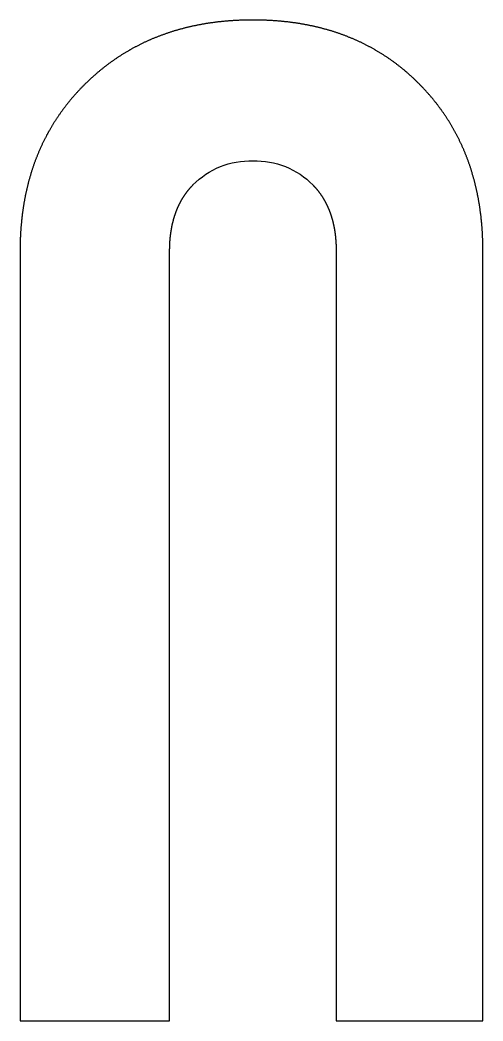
# Model space of a CAD drawing. Header units: millimetres. Extents: x -554 to 554, y -632 to 632.
# Drawn here: x -337.49 to -325.77, y -56.47 to -31.11 of the extents above; entities that cross this region are included whole.
import ezdxf

# ---------------------------------------------------------------- set-up
doc = ezdxf.new("R2010")
doc.units = ezdxf.units.MM
doc.layers.get('0').update_dxf_attribs({"lineweight": 25, "true_color": 0xffffff})

msp = doc.modelspace()

# ---------------------------------------------------------------- linework, layer by layer
at = {"color": 5, "true_color": 0x0000ff, "flags": 128}
msp.add_lwpolyline([(-331.593, -31.112), (-331.613, -31.112), (-331.634, -31.112), (-331.654, -31.112), (-331.674, -31.112), (-331.694, -31.113), (-331.715, -31.113), (-331.735, -31.113), (-331.755, -31.113), (-331.775, -31.114), (-331.795, -31.114), (-331.815, -31.115), (-331.835, -31.115), (-331.855, -31.116), (-331.875, -31.117), (-331.895, -31.117), (-331.915, -31.118), (-331.935, -31.119), (-331.955, -31.12), (-331.975, -31.121), (-331.994, -31.122), (-332.014, -31.123), (-332.034, -31.124), (-332.054, -31.125), (-332.073, -31.126), (-332.093, -31.127), (-332.113, -31.129), (-332.132, -31.13), (-332.152, -31.131), (-332.171, -31.133), (-332.191, -31.134), (-332.21, -31.136), (-332.23, -31.137), (-332.249, -31.139), (-332.268, -31.141), (-332.288, -31.142), (-332.307, -31.144), (-332.326, -31.146), (-332.346, -31.148), (-332.365, -31.15), (-332.384, -31.152), (-332.403, -31.154), (-332.422, -31.156), (-332.442, -31.158), (-332.461, -31.16), (-332.48, -31.162), (-332.499, -31.164), (-332.518, -31.167), (-332.537, -31.169), (-332.556, -31.171), (-332.575, -31.174), (-332.593, -31.176), (-332.612, -31.179), (-332.631, -31.182), (-332.65, -31.184), (-332.669, -31.187), (-332.687, -31.19), (-332.706, -31.192), (-332.725, -31.195), (-332.743, -31.198), (-332.762, -31.201), (-332.781, -31.204), (-332.799, -31.207), (-332.818, -31.21), (-332.836, -31.213), (-332.855, -31.217), (-332.873, -31.22), (-332.892, -31.223), (-332.91, -31.227), (-332.928, -31.23), (-332.947, -31.233), (-332.965, -31.237), (-332.983, -31.24), (-333.001, -31.244), (-333.02, -31.248), (-333.038, -31.251), (-333.056, -31.255), (-333.074, -31.259), (-333.092, -31.263), (-333.11, -31.267), (-333.128, -31.271), (-333.146, -31.275), (-333.164, -31.279), (-333.182, -31.283), (-333.2, -31.287), (-333.218, -31.291), (-333.236, -31.295), (-333.254, -31.3), (-333.271, -31.304), (-333.289, -31.308), (-333.307, -31.313), (-333.325, -31.317), (-333.342, -31.322), (-333.36, -31.326), (-333.378, -31.331), (-333.395, -31.336), (-333.413, -31.34), (-333.43, -31.345), (-333.448, -31.35), (-333.465, -31.355), (-333.483, -31.36), (-333.5, -31.365), (-333.517, -31.37), (-333.535, -31.375), (-333.552, -31.38), (-333.569, -31.385), (-333.587, -31.39), (-333.604, -31.396), (-333.621, -31.401), (-333.638, -31.406), (-333.655, -31.412), (-333.672, -31.417), (-333.69, -31.423), (-333.707, -31.429), (-333.724, -31.434), (-333.741, -31.44), (-333.758, -31.446), (-333.775, -31.451), (-333.791, -31.457), (-333.808, -31.463), (-333.825, -31.469), (-333.842, -31.475), (-333.859, -31.481), (-333.876, -31.487), (-333.892, -31.493), (-333.909, -31.499), (-333.926, -31.506), (-333.942, -31.512), (-333.959, -31.518), (-333.976, -31.525), (-333.992, -31.531), (-334.009, -31.537), (-334.025, -31.544), (-334.042, -31.551), (-334.058, -31.557), (-334.074, -31.564), (-334.091, -31.571), (-334.107, -31.577), (-334.124, -31.584), (-334.14, -31.591), (-334.156, -31.598), (-334.172, -31.605), (-334.189, -31.612), (-334.205, -31.619), (-334.221, -31.626), (-334.237, -31.633), (-334.253, -31.64), (-334.269, -31.648), (-334.285, -31.655), (-334.301, -31.662), (-334.317, -31.67), (-334.333, -31.677), (-334.349, -31.685), (-334.365, -31.692), (-334.381, -31.7), (-334.396, -31.708), (-334.412, -31.715), (-334.428, -31.723), (-334.444, -31.731), (-334.459, -31.739), (-334.475, -31.747), (-334.491, -31.755), (-334.506, -31.763), (-334.522, -31.771), (-334.538, -31.779), (-334.553, -31.787), (-334.569, -31.795), (-334.584, -31.803), (-334.599, -31.812), (-334.615, -31.82), (-334.63, -31.828), (-334.646, -31.837), (-334.661, -31.845), (-334.676, -31.854), (-334.692, -31.863), (-334.707, -31.871), (-334.722, -31.88), (-334.737, -31.889), (-334.752, -31.898), (-334.767, -31.906), (-334.782, -31.915), (-334.798, -31.924), (-334.813, -31.933), (-334.828, -31.942), (-334.843, -31.951), (-334.857, -31.961), (-334.872, -31.97), (-334.887, -31.979), (-334.902, -31.988), (-334.917, -31.998), (-334.932, -32.007), (-334.946, -32.016), (-334.961, -32.026), (-334.976, -32.036), (-334.991, -32.045), (-335.005, -32.055), (-335.02, -32.064), (-335.034, -32.074), (-335.049, -32.084), (-335.064, -32.094), (-335.078, -32.104), (-335.092, -32.114), (-335.107, -32.124), (-335.121, -32.134), (-335.136, -32.144), (-335.15, -32.154), (-335.164, -32.164), (-335.179, -32.174), (-335.193, -32.185), (-335.207, -32.195), (-335.221, -32.205), (-335.236, -32.216), (-335.25, -32.226), (-335.264, -32.237), (-335.278, -32.247), (-335.292, -32.258), (-335.306, -32.269), (-335.32, -32.279), (-335.334, -32.29), (-335.348, -32.301), (-335.362, -32.312), (-335.376, -32.323), (-335.39, -32.334), (-335.403, -32.345), (-335.417, -32.356), (-335.431, -32.367), (-335.445, -32.378), (-335.458, -32.39), (-335.472, -32.401), (-335.486, -32.412), (-335.499, -32.424), (-335.513, -32.435), (-335.526, -32.446), (-335.54, -32.458), (-335.553, -32.47), (-335.567, -32.481), (-335.58, -32.493), (-335.594, -32.505), (-335.607, -32.516), (-335.62, -32.528), (-335.634, -32.54), (-335.647, -32.552), (-335.66, -32.564), (-335.674, -32.576), (-335.687, -32.588), (-335.7, -32.6), (-335.713, -32.612), (-335.726, -32.625), (-335.739, -32.637), (-335.752, -32.649), (-335.765, -32.662), (-335.778, -32.674), (-335.791, -32.687), (-335.804, -32.699), (-335.817, -32.712), (-335.83, -32.724), (-335.843, -32.737), (-335.856, -32.75), (-335.868, -32.762), (-335.881, -32.775), (-335.894, -32.788), (-335.906, -32.801), (-335.919, -32.814), (-335.932, -32.826), (-335.944, -32.839), (-335.956, -32.852), (-335.969, -32.865), (-335.981, -32.878), (-335.993, -32.891), (-336.006, -32.904), (-336.018, -32.918), (-336.03, -32.931), (-336.042, -32.944), (-336.054, -32.957), (-336.066, -32.97), (-336.078, -32.984), (-336.09, -32.997), (-336.101, -33.01), (-336.113, -33.023), (-336.125, -33.037), (-336.136, -33.05), (-336.148, -33.064), (-336.16, -33.077), (-336.171, -33.091), (-336.183, -33.104), (-336.194, -33.118), (-336.205, -33.131), (-336.217, -33.145), (-336.228, -33.158), (-336.239, -33.172), (-336.25, -33.186), (-336.261, -33.2), (-336.272, -33.213), (-336.283, -33.227), (-336.294, -33.241), (-336.305, -33.255), (-336.316, -33.269), (-336.327, -33.283), (-336.338, -33.297), (-336.348, -33.311), (-336.359, -33.325), (-336.37, -33.339), (-336.38, -33.353), (-336.391, -33.367), (-336.401, -33.381), (-336.412, -33.395), (-336.422, -33.409), (-336.432, -33.423), (-336.443, -33.438), (-336.453, -33.452), (-336.463, -33.466), (-336.473, -33.48), (-336.483, -33.495), (-336.493, -33.509), (-336.503, -33.524), (-336.513, -33.538), (-336.523, -33.553), (-336.533, -33.567), (-336.542, -33.582), (-336.552, -33.596), (-336.562, -33.611), (-336.571, -33.625), (-336.581, -33.64), (-336.59, -33.655), (-336.6, -33.669), (-336.609, -33.684), (-336.619, -33.699), (-336.628, -33.714), (-336.637, -33.729), (-336.646, -33.744), (-336.655, -33.758), (-336.665, -33.773), (-336.674, -33.788), (-336.683, -33.803), (-336.692, -33.818), (-336.7, -33.833), (-336.709, -33.848), (-336.718, -33.864), (-336.727, -33.879), (-336.735, -33.894), (-336.744, -33.909), (-336.753, -33.924), (-336.761, -33.94), (-336.77, -33.955), (-336.778, -33.97), (-336.787, -33.985), (-336.795, -34.001), (-336.803, -34.016), (-336.812, -34.032), (-336.82, -34.047), (-336.828, -34.063), (-336.836, -34.078), (-336.844, -34.094), (-336.852, -34.109), (-336.86, -34.125), (-336.868, -34.141), (-336.876, -34.156), (-336.884, -34.172), (-336.891, -34.188), (-336.899, -34.204), (-336.907, -34.219), (-336.914, -34.235), (-336.922, -34.251), (-336.929, -34.267), (-336.937, -34.283), (-336.944, -34.299), (-336.951, -34.315), (-336.959, -34.331), (-336.966, -34.347), (-336.973, -34.363), (-336.98, -34.379), (-336.987, -34.395), (-336.994, -34.411), (-337.001, -34.427), (-337.008, -34.444), (-337.015, -34.46), (-337.022, -34.476), (-337.029, -34.492), (-337.036, -34.509), (-337.042, -34.525), (-337.049, -34.542), (-337.056, -34.558), (-337.062, -34.574), (-337.069, -34.591), (-337.075, -34.607), (-337.081, -34.624), (-337.088, -34.641), (-337.094, -34.657), (-337.1, -34.674), (-337.107, -34.69), (-337.113, -34.707), (-337.119, -34.724), (-337.125, -34.741), (-337.131, -34.757), (-337.137, -34.774), (-337.143, -34.791), (-337.148, -34.808), (-337.154, -34.825), (-337.16, -34.842), (-337.166, -34.859), (-337.171, -34.876), (-337.177, -34.893), (-337.182, -34.91), (-337.188, -34.927), (-337.193, -34.944), (-337.199, -34.961), (-337.204, -34.978), (-337.209, -34.996), (-337.215, -35.013), (-337.22, -35.03), (-337.225, -35.047), (-337.23, -35.065), (-337.235, -35.082), (-337.24, -35.099), (-337.245, -35.117), (-337.25, -35.134), (-337.255, -35.152), (-337.26, -35.169), (-337.264, -35.187), (-337.269, -35.204), (-337.274, -35.222), (-337.278, -35.24), (-337.283, -35.257), (-337.287, -35.275), (-337.292, -35.293), (-337.296, -35.31), (-337.3, -35.328), (-337.305, -35.346), (-337.309, -35.364), (-337.313, -35.382), (-337.317, -35.4), (-337.321, -35.418), (-337.325, -35.435), (-337.329, -35.453), (-337.333, -35.471), (-337.337, -35.49), (-337.341, -35.508), (-337.345, -35.526), (-337.348, -35.544), (-337.352, -35.562), (-337.356, -35.58), (-337.359, -35.598), (-337.363, -35.617), (-337.366, -35.635), (-337.37, -35.653), (-337.373, -35.672), (-337.377, -35.69), (-337.38, -35.708), (-337.383, -35.727), (-337.386, -35.745), (-337.389, -35.764), (-337.392, -35.782), (-337.396, -35.801), (-337.398, -35.819), (-337.401, -35.838), (-337.404, -35.857), (-337.407, -35.875), (-337.41, -35.894), (-337.413, -35.913), (-337.415, -35.932), (-337.418, -35.95), (-337.421, -35.969), (-337.423, -35.988), (-337.426, -36.007), (-337.428, -36.026), (-337.43, -36.045), (-337.433, -36.064), (-337.435, -36.083), (-337.437, -36.102), (-337.439, -36.121), (-337.442, -36.14), (-337.444, -36.159), (-337.446, -36.178), (-337.448, -36.197), (-337.45, -36.217), (-337.451, -36.236), (-337.453, -36.255), (-337.455, -36.275), (-337.457, -36.294), (-337.458, -36.313), (-337.46, -36.333), (-337.462, -36.352), (-337.463, -36.371), (-337.465, -36.391), (-337.466, -36.41), (-337.467, -36.43), (-337.469, -36.45), (-337.47, -36.469), (-337.471, -36.489), (-337.472, -36.508), (-337.474, -36.528), (-337.475, -36.548), (-337.476, -36.568), (-337.477, -36.587), (-337.478, -36.607), (-337.479, -36.627), (-337.479, -36.647), (-337.48, -36.667), (-337.481, -36.687), (-337.482, -36.707), (-337.482, -36.727), (-337.483, -36.747), (-337.483, -36.767), (-337.484, -36.787), (-337.484, -36.807), (-337.485, -36.827), (-337.485, -36.847), (-337.485, -36.868), (-337.485, -36.888), (-337.486, -36.908), (-337.486, -36.928), (-337.486, -36.949), (-337.486, -36.969), (-337.486, -56.469), (-333.7, -56.469), (-333.7, -36.969), (-333.7, -36.961), (-333.7, -36.952), (-333.7, -36.944), (-333.7, -36.936), (-333.7, -36.927), (-333.7, -36.919), (-333.7, -36.911), (-333.699, -36.903), (-333.699, -36.894), (-333.699, -36.886), (-333.699, -36.878), (-333.699, -36.87), (-333.699, -36.861), (-333.698, -36.853), (-333.698, -36.845), (-333.698, -36.837), (-333.697, -36.829), (-333.697, -36.821), (-333.697, -36.813), (-333.696, -36.804), (-333.696, -36.796), (-333.696, -36.788), (-333.695, -36.78), (-333.695, -36.772), (-333.694, -36.764), (-333.694, -36.756), (-333.693, -36.748), (-333.693, -36.74), (-333.692, -36.732), (-333.692, -36.724), (-333.691, -36.716), (-333.691, -36.708), (-333.69, -36.701), (-333.69, -36.693), (-333.689, -36.685), (-333.688, -36.677), (-333.688, -36.669), (-333.687, -36.661), (-333.686, -36.653), (-333.686, -36.646), (-333.685, -36.638), (-333.684, -36.63), (-333.683, -36.622), (-333.683, -36.614), (-333.682, -36.607), (-333.681, -36.599), (-333.68, -36.591), (-333.679, -36.584), (-333.678, -36.576), (-333.678, -36.568), (-333.677, -36.561), (-333.676, -36.553), (-333.675, -36.545), (-333.674, -36.538), (-333.673, -36.53), (-333.672, -36.523), (-333.671, -36.515), (-333.67, -36.507), (-333.669, -36.5), (-333.668, -36.492), (-333.667, -36.485), (-333.665, -36.477), (-333.664, -36.47), (-333.663, -36.462), (-333.662, -36.455), (-333.661, -36.447), (-333.66, -36.44), (-333.658, -36.433), (-333.657, -36.425), (-333.656, -36.418), (-333.655, -36.41), (-333.653, -36.403), (-333.652, -36.396), (-333.651, -36.388), (-333.649, -36.381), (-333.648, -36.374), (-333.647, -36.367), (-333.645, -36.359), (-333.644, -36.352), (-333.642, -36.345), (-333.641, -36.338), (-333.64, -36.33), (-333.638, -36.323), (-333.637, -36.316), (-333.635, -36.309), (-333.634, -36.302), (-333.632, -36.294), (-333.63, -36.287), (-333.629, -36.28), (-333.627, -36.273), (-333.626, -36.266), (-333.624, -36.259), (-333.622, -36.252), (-333.621, -36.245), (-333.619, -36.238), (-333.617, -36.231), (-333.615, -36.224), (-333.614, -36.217), (-333.612, -36.21), (-333.61, -36.203), (-333.608, -36.196), (-333.606, -36.189), (-333.605, -36.182), (-333.603, -36.175), (-333.601, -36.168), (-333.599, -36.161), (-333.597, -36.155), (-333.595, -36.148), (-333.593, -36.141), (-333.591, -36.134), (-333.589, -36.127), (-333.587, -36.12), (-333.585, -36.114), (-333.583, -36.107), (-333.581, -36.1), (-333.579, -36.093), (-333.577, -36.087), (-333.575, -36.08), (-333.573, -36.073), (-333.571, -36.067), (-333.568, -36.06), (-333.566, -36.053), (-333.564, -36.047), (-333.562, -36.04), (-333.56, -36.033), (-333.557, -36.027), (-333.555, -36.02), (-333.553, -36.014), (-333.55, -36.007), (-333.548, -36.001), (-333.546, -35.994), (-333.543, -35.988), (-333.541, -35.981), (-333.539, -35.975), (-333.536, -35.968), (-333.534, -35.962), (-333.531, -35.955), (-333.529, -35.949), (-333.526, -35.942), (-333.524, -35.936), (-333.521, -35.93), (-333.519, -35.923), (-333.516, -35.917), (-333.514, -35.911), (-333.511, -35.904), (-333.508, -35.898), (-333.506, -35.892), (-333.503, -35.885), (-333.5, -35.879), (-333.498, -35.873), (-333.495, -35.867), (-333.492, -35.86), (-333.49, -35.854), (-333.487, -35.848), (-333.484, -35.842), (-333.481, -35.836), (-333.478, -35.829), (-333.476, -35.823), (-333.473, -35.817), (-333.47, -35.811), (-333.467, -35.805), (-333.464, -35.799), (-333.461, -35.793), (-333.458, -35.787), (-333.455, -35.781), (-333.452, -35.775), (-333.449, -35.769), (-333.446, -35.763), (-333.443, -35.757), (-333.44, -35.751), (-333.437, -35.745), (-333.434, -35.739), (-333.431, -35.733), (-333.428, -35.727), (-333.425, -35.721), (-333.422, -35.715), (-333.418, -35.709), (-333.415, -35.704), (-333.412, -35.698), (-333.409, -35.692), (-333.405, -35.686), (-333.402, -35.68), (-333.399, -35.674), (-333.396, -35.669), (-333.392, -35.663), (-333.389, -35.657), (-333.386, -35.651), (-333.382, -35.646), (-333.379, -35.64), (-333.375, -35.634), (-333.372, -35.629), (-333.369, -35.623), (-333.365, -35.617), (-333.362, -35.612), (-333.358, -35.606), (-333.355, -35.601), (-333.351, -35.595), (-333.348, -35.589), (-333.344, -35.584), (-333.34, -35.578), (-333.337, -35.573), (-333.333, -35.567), (-333.33, -35.562), (-333.326, -35.556), (-333.322, -35.551), (-333.318, -35.545), (-333.315, -35.54), (-333.311, -35.534), (-333.307, -35.529), (-333.304, -35.524), (-333.3, -35.518), (-333.296, -35.513), (-333.292, -35.508), (-333.288, -35.502), (-333.284, -35.497), (-333.281, -35.492), (-333.277, -35.486), (-333.273, -35.481), (-333.269, -35.476), (-333.265, -35.47), (-333.261, -35.465), (-333.257, -35.46), (-333.253, -35.455), (-333.249, -35.45), (-333.245, -35.444), (-333.241, -35.439), (-333.237, -35.434), (-333.233, -35.429), (-333.229, -35.424), (-333.224, -35.419), (-333.22, -35.413), (-333.216, -35.408), (-333.212, -35.403), (-333.208, -35.398), (-333.203, -35.393), (-333.199, -35.388), (-333.195, -35.383), (-333.191, -35.378), (-333.186, -35.373), (-333.182, -35.368), (-333.178, -35.363), (-333.173, -35.358), (-333.169, -35.353), (-333.165, -35.348), (-333.16, -35.344), (-333.156, -35.339), (-333.151, -35.334), (-333.147, -35.329), (-333.143, -35.324), (-333.138, -35.319), (-333.134, -35.314), (-333.129, -35.31), (-333.124, -35.305), (-333.12, -35.3), (-333.115, -35.295), (-333.111, -35.29, -0.211105), (-331.593, -34.683, -0.211105), (-330.075, -35.29), (-330.07, -35.295), (-330.066, -35.3), (-330.061, -35.305), (-330.057, -35.31), (-330.052, -35.314), (-330.048, -35.319), (-330.043, -35.324), (-330.039, -35.329), (-330.034, -35.334), (-330.03, -35.339), (-330.025, -35.344), (-330.021, -35.348), (-330.017, -35.353), (-330.012, -35.358), (-330.008, -35.363), (-330.004, -35.368), (-329.999, -35.373), (-329.995, -35.378), (-329.991, -35.383), (-329.987, -35.388), (-329.982, -35.393), (-329.978, -35.398), (-329.974, -35.403), (-329.97, -35.408), (-329.966, -35.413), (-329.961, -35.419), (-329.957, -35.424), (-329.953, -35.429), (-329.949, -35.434), (-329.945, -35.439), (-329.941, -35.444), (-329.937, -35.45), (-329.933, -35.455), (-329.929, -35.46), (-329.925, -35.465), (-329.921, -35.47), (-329.917, -35.476), (-329.913, -35.481), (-329.909, -35.486), (-329.905, -35.492), (-329.901, -35.497), (-329.898, -35.502), (-329.894, -35.508), (-329.89, -35.513), (-329.886, -35.518), (-329.882, -35.524), (-329.879, -35.529), (-329.875, -35.534), (-329.871, -35.54), (-329.867, -35.545), (-329.864, -35.551), (-329.86, -35.556), (-329.856, -35.562), (-329.853, -35.567), (-329.849, -35.573), (-329.845, -35.578), (-329.842, -35.584), (-329.838, -35.589), (-329.835, -35.595), (-329.831, -35.601), (-329.828, -35.606), (-329.824, -35.612), (-329.821, -35.617), (-329.817, -35.623), (-329.814, -35.629), (-329.81, -35.634), (-329.807, -35.64), (-329.804, -35.646), (-329.8, -35.651), (-329.797, -35.657), (-329.794, -35.663), (-329.79, -35.669), (-329.787, -35.674), (-329.784, -35.68), (-329.78, -35.686), (-329.777, -35.692), (-329.774, -35.698), (-329.771, -35.704), (-329.767, -35.709), (-329.764, -35.715), (-329.761, -35.721), (-329.758, -35.727), (-329.755, -35.733), (-329.752, -35.739), (-329.749, -35.745), (-329.746, -35.751), (-329.743, -35.757), (-329.74, -35.763), (-329.737, -35.769), (-329.734, -35.775), (-329.731, -35.781), (-329.728, -35.787), (-329.725, -35.793), (-329.722, -35.799), (-329.719, -35.805), (-329.716, -35.811), (-329.713, -35.817), (-329.71, -35.823), (-329.707, -35.829), (-329.705, -35.836), (-329.702, -35.842), (-329.699, -35.848), (-329.696, -35.854), (-329.694, -35.86), (-329.691, -35.867), (-329.688, -35.873), (-329.685, -35.879), (-329.683, -35.885), (-329.68, -35.892), (-329.677, -35.898), (-329.675, -35.904), (-329.672, -35.911), (-329.67, -35.917), (-329.667, -35.923), (-329.665, -35.93), (-329.662, -35.936), (-329.659, -35.942), (-329.657, -35.949), (-329.655, -35.955), (-329.652, -35.962), (-329.65, -35.968), (-329.647, -35.975), (-329.645, -35.981), (-329.642, -35.988), (-329.64, -35.994), (-329.638, -36.001), (-329.635, -36.007), (-329.633, -36.014), (-329.631, -36.02), (-329.629, -36.027), (-329.626, -36.033), (-329.624, -36.04), (-329.622, -36.047), (-329.62, -36.053), (-329.617, -36.06), (-329.615, -36.067), (-329.613, -36.073), (-329.611, -36.08), (-329.609, -36.087), (-329.607, -36.093), (-329.605, -36.1), (-329.603, -36.107), (-329.601, -36.114), (-329.599, -36.12), (-329.597, -36.127), (-329.595, -36.134), (-329.593, -36.141), (-329.591, -36.148), (-329.589, -36.155), (-329.587, -36.161), (-329.585, -36.168), (-329.583, -36.175), (-329.581, -36.182), (-329.579, -36.189), (-329.577, -36.196), (-329.576, -36.203), (-329.574, -36.21), (-329.572, -36.217), (-329.57, -36.224), (-329.569, -36.231), (-329.567, -36.238), (-329.565, -36.245), (-329.564, -36.252), (-329.562, -36.259), (-329.56, -36.266), (-329.559, -36.273), (-329.557, -36.28), (-329.555, -36.287), (-329.554, -36.294), (-329.552, -36.302), (-329.551, -36.309), (-329.549, -36.316), (-329.548, -36.323), (-329.546, -36.33), (-329.545, -36.338), (-329.543, -36.345), (-329.542, -36.352), (-329.54, -36.359), (-329.539, -36.367), (-329.538, -36.374), (-329.536, -36.381), (-329.535, -36.388), (-329.534, -36.396), (-329.532, -36.403), (-329.531, -36.41), (-329.53, -36.418), (-329.529, -36.425), (-329.527, -36.433), (-329.526, -36.44), (-329.525, -36.447), (-329.524, -36.455), (-329.523, -36.462), (-329.521, -36.47), (-329.52, -36.477), (-329.519, -36.485), (-329.518, -36.492), (-329.517, -36.5), (-329.516, -36.507), (-329.515, -36.515), (-329.514, -36.523), (-329.513, -36.53), (-329.512, -36.538), (-329.511, -36.545), (-329.51, -36.553), (-329.509, -36.561), (-329.508, -36.568), (-329.507, -36.576), (-329.506, -36.584), (-329.506, -36.591), (-329.505, -36.599), (-329.504, -36.607), (-329.503, -36.614), (-329.502, -36.622), (-329.502, -36.63), (-329.501, -36.638), (-329.5, -36.646), (-329.499, -36.653), (-329.499, -36.661), (-329.498, -36.669), (-329.497, -36.677), (-329.497, -36.685), (-329.496, -36.693), (-329.496, -36.701), (-329.495, -36.708), (-329.494, -36.716), (-329.494, -36.724), (-329.493, -36.732), (-329.493, -36.74), (-329.492, -36.748), (-329.492, -36.756), (-329.491, -36.764), (-329.491, -36.772), (-329.491, -36.78), (-329.49, -36.788), (-329.49, -36.796), (-329.489, -36.804), (-329.489, -36.813), (-329.489, -36.821), (-329.488, -36.829), (-329.488, -36.837), (-329.488, -36.845), (-329.488, -36.853), (-329.487, -36.861), (-329.487, -36.87), (-329.487, -36.878), (-329.487, -36.886), (-329.486, -36.894), (-329.486, -36.903), (-329.486, -36.911), (-329.486, -36.919), (-329.486, -36.927), (-329.486, -36.936), (-329.486, -36.944), (-329.486, -36.952), (-329.486, -36.961), (-329.486, -36.969), (-329.486, -56.469), (-325.771, -56.469), (-325.771, -36.969), (-325.771, -36.949), (-325.772, -36.928), (-325.772, -36.908), (-325.772, -36.888), (-325.772, -36.868), (-325.772, -36.847), (-325.773, -36.827), (-325.773, -36.807), (-325.773, -36.787), (-325.774, -36.767), (-325.774, -36.747), (-325.775, -36.727), (-325.776, -36.707), (-325.776, -36.687), (-325.777, -36.667), (-325.778, -36.647), (-325.779, -36.627), (-325.779, -36.607), (-325.78, -36.587), (-325.781, -36.568), (-325.782, -36.548), (-325.783, -36.528), (-325.784, -36.508), (-325.786, -36.489), (-325.787, -36.469), (-325.788, -36.45), (-325.789, -36.43), (-325.791, -36.41), (-325.792, -36.391), (-325.794, -36.371), (-325.795, -36.352), (-325.797, -36.333), (-325.798, -36.313), (-325.8, -36.294), (-325.802, -36.275), (-325.803, -36.255), (-325.805, -36.236), (-325.807, -36.217), (-325.809, -36.197), (-325.811, -36.178), (-325.813, -36.159), (-325.815, -36.14), (-325.817, -36.121), (-325.819, -36.102), (-325.821, -36.083), (-325.823, -36.064), (-325.826, -36.045), (-325.828, -36.026), (-325.83, -36.007), (-325.833, -35.988), (-325.835, -35.969), (-325.838, -35.95), (-325.84, -35.932), (-325.843, -35.913), (-325.846, -35.894), (-325.848, -35.875), (-325.851, -35.857), (-325.854, -35.838), (-325.857, -35.819), (-325.86, -35.801), (-325.863, -35.782), (-325.866, -35.764), (-325.869, -35.745), (-325.872, -35.727), (-325.875, -35.708), (-325.878, -35.69), (-325.882, -35.672), (-325.885, -35.653), (-325.888, -35.635), (-325.892, -35.617), (-325.895, -35.598), (-325.899, -35.58), (-325.902, -35.562), (-325.906, -35.544), (-325.909, -35.526), (-325.913, -35.508), (-325.917, -35.49), (-325.921, -35.471), (-325.925, -35.453), (-325.928, -35.435), (-325.932, -35.418), (-325.936, -35.4), (-325.94, -35.382), (-325.945, -35.364), (-325.949, -35.346), (-325.953, -35.328), (-325.957, -35.31), (-325.961, -35.293), (-325.966, -35.275), (-325.97, -35.257), (-325.975, -35.24), (-325.979, -35.222), (-325.984, -35.204), (-325.988, -35.187), (-325.993, -35.169), (-325.997, -35.152), (-326.002, -35.134), (-326.007, -35.117), (-326.012, -35.099), (-326.017, -35.082), (-326.022, -35.065), (-326.027, -35.047), (-326.032, -35.03), (-326.037, -35.013), (-326.042, -34.996), (-326.047, -34.978), (-326.052, -34.961), (-326.058, -34.944), (-326.063, -34.927), (-326.068, -34.91), (-326.074, -34.893), (-326.079, -34.876), (-326.085, -34.859), (-326.09, -34.842), (-326.096, -34.825), (-326.101, -34.808), (-326.107, -34.791), (-326.113, -34.774), (-326.119, -34.757), (-326.125, -34.741), (-326.131, -34.724), (-326.136, -34.707), (-326.142, -34.69), (-326.149, -34.674), (-326.155, -34.657), (-326.161, -34.641), (-326.167, -34.624), (-326.173, -34.607), (-326.18, -34.591), (-326.186, -34.574), (-326.192, -34.558), (-326.199, -34.542), (-326.205, -34.525), (-326.212, -34.509), (-326.218, -34.492), (-326.225, -34.476), (-326.232, -34.46), (-326.238, -34.444), (-326.245, -34.427), (-326.252, -34.411), (-326.259, -34.395), (-326.266, -34.379), (-326.273, -34.363), (-326.28, -34.347), (-326.287, -34.331), (-326.294, -34.315), (-326.301, -34.299), (-326.309, -34.283), (-326.316, -34.267), (-326.323, -34.251), (-326.331, -34.235), (-326.338, -34.219), (-326.346, -34.204), (-326.353, -34.188), (-326.361, -34.172), (-326.368, -34.156), (-326.376, -34.141), (-326.384, -34.125), (-326.391, -34.109), (-326.399, -34.094), (-326.407, -34.078), (-326.415, -34.063), (-326.423, -34.047), (-326.431, -34.032), (-326.439, -34.016), (-326.447, -34.001), (-326.455, -33.985), (-326.464, -33.97), (-326.472, -33.955), (-326.48, -33.94), (-326.489, -33.924), (-326.497, -33.909), (-326.505, -33.894), (-326.514, -33.879), (-326.522, -33.864), (-326.531, -33.848), (-326.54, -33.833), (-326.548, -33.818), (-326.557, -33.803), (-326.566, -33.788), (-326.575, -33.773), (-326.584, -33.758), (-326.593, -33.744), (-326.602, -33.729), (-326.611, -33.714), (-326.62, -33.699), (-326.629, -33.684), (-326.638, -33.669), (-326.647, -33.655), (-326.657, -33.64), (-326.666, -33.625), (-326.675, -33.611), (-326.685, -33.596), (-326.694, -33.582), (-326.704, -33.567), (-326.714, -33.553), (-326.723, -33.538), (-326.733, -33.524), (-326.743, -33.509), (-326.752, -33.495), (-326.762, -33.48), (-326.772, -33.466), (-326.782, -33.452), (-326.792, -33.438), (-326.802, -33.423), (-326.812, -33.409), (-326.822, -33.395), (-326.832, -33.381), (-326.843, -33.367), (-326.853, -33.353), (-326.863, -33.339), (-326.874, -33.325), (-326.884, -33.311), (-326.895, -33.297), (-326.905, -33.283), (-326.916, -33.269), (-326.926, -33.255), (-326.937, -33.241), (-326.948, -33.227), (-326.958, -33.213), (-326.969, -33.2), (-326.98, -33.186), (-326.991, -33.172), (-327.002, -33.158), (-327.013, -33.145), (-327.024, -33.131), (-327.035, -33.118), (-327.046, -33.104), (-327.057, -33.091), (-327.069, -33.077), (-327.08, -33.064), (-327.091, -33.05), (-327.103, -33.037), (-327.114, -33.023), (-327.126, -33.01), (-327.137, -32.997), (-327.149, -32.984), (-327.161, -32.97), (-327.172, -32.957), (-327.184, -32.944), (-327.196, -32.931), (-327.208, -32.918), (-327.22, -32.904), (-327.231, -32.891), (-327.243, -32.878), (-327.256, -32.865), (-327.268, -32.852), (-327.28, -32.839), (-327.292, -32.826), (-327.304, -32.814), (-327.316, -32.801), (-327.329, -32.788), (-327.341, -32.775), (-327.354, -32.762), (-327.366, -32.75), (-327.379, -32.737), (-327.391, -32.724), (-327.404, -32.712), (-327.416, -32.699), (-327.429, -32.687), (-327.442, -32.674), (-327.455, -32.662), (-327.467, -32.649), (-327.48, -32.637), (-327.493, -32.625), (-327.506, -32.612), (-327.519, -32.6), (-327.531, -32.588), (-327.544, -32.576), (-327.557, -32.564), (-327.57, -32.552), (-327.583, -32.54), (-327.596, -32.528), (-327.61, -32.516), (-327.623, -32.505), (-327.636, -32.493), (-327.649, -32.481), (-327.662, -32.47), (-327.675, -32.458), (-327.689, -32.446), (-327.702, -32.435), (-327.715, -32.424), (-327.729, -32.412), (-327.742, -32.401), (-327.756, -32.39), (-327.769, -32.378), (-327.783, -32.367), (-327.796, -32.356), (-327.81, -32.345), (-327.823, -32.334), (-327.837, -32.323), (-327.85, -32.312), (-327.864, -32.301), (-327.878, -32.29), (-327.892, -32.279), (-327.905, -32.269), (-327.919, -32.258), (-327.933, -32.247), (-327.947, -32.237), (-327.961, -32.226), (-327.975, -32.216), (-327.988, -32.205), (-328.002, -32.195), (-328.016, -32.185), (-328.03, -32.174), (-328.045, -32.164), (-328.059, -32.154), (-328.073, -32.144), (-328.087, -32.134), (-328.101, -32.124), (-328.115, -32.114), (-328.13, -32.104), (-328.144, -32.094), (-328.158, -32.084), (-328.173, -32.074), (-328.187, -32.064), (-328.201, -32.055), (-328.216, -32.045), (-328.23, -32.036), (-328.245, -32.026), (-328.259, -32.016), (-328.274, -32.007), (-328.288, -31.998), (-328.303, -31.988), (-328.318, -31.979), (-328.332, -31.97), (-328.347, -31.961), (-328.362, -31.951), (-328.377, -31.942), (-328.391, -31.933), (-328.406, -31.924), (-328.421, -31.915), (-328.436, -31.906), (-328.451, -31.898), (-328.466, -31.889), (-328.481, -31.88), (-328.496, -31.871), (-328.511, -31.863), (-328.526, -31.854), (-328.541, -31.845), (-328.556, -31.837), (-328.571, -31.828), (-328.586, -31.82), (-328.602, -31.812), (-328.617, -31.803), (-328.632, -31.795), (-328.648, -31.787), (-328.663, -31.779), (-328.678, -31.771), (-328.694, -31.763), (-328.709, -31.755), (-328.725, -31.747), (-328.74, -31.739), (-328.756, -31.731), (-328.771, -31.723), (-328.787, -31.715), (-328.802, -31.708), (-328.818, -31.7), (-328.834, -31.692), (-328.849, -31.685), (-328.865, -31.677), (-328.881, -31.67), (-328.897, -31.662), (-328.913, -31.655), (-328.928, -31.648), (-328.944, -31.64), (-328.96, -31.633), (-328.976, -31.626), (-328.992, -31.619), (-329.008, -31.612), (-329.024, -31.605), (-329.04, -31.598), (-329.057, -31.591), (-329.073, -31.584), (-329.089, -31.577), (-329.105, -31.571), (-329.121, -31.564), (-329.138, -31.557), (-329.154, -31.551), (-329.17, -31.544), (-329.187, -31.537), (-329.203, -31.531), (-329.219, -31.525), (-329.236, -31.518), (-329.252, -31.512), (-329.269, -31.506), (-329.285, -31.499), (-329.302, -31.493), (-329.318, -31.487), (-329.335, -31.481), (-329.352, -31.475), (-329.368, -31.469), (-329.385, -31.463), (-329.402, -31.457), (-329.419, -31.451), (-329.436, -31.446), (-329.452, -31.44), (-329.469, -31.434), (-329.486, -31.429), (-329.503, -31.423), (-329.52, -31.417), (-329.537, -31.412), (-329.554, -31.406), (-329.571, -31.401), (-329.588, -31.396), (-329.605, -31.39), (-329.622, -31.385), (-329.64, -31.38), (-329.657, -31.375), (-329.674, -31.37), (-329.691, -31.365), (-329.709, -31.36), (-329.726, -31.355), (-329.743, -31.35), (-329.761, -31.345), (-329.778, -31.34), (-329.796, -31.336), (-329.813, -31.331), (-329.831, -31.326), (-329.848, -31.322), (-329.866, -31.317), (-329.883, -31.313), (-329.901, -31.308), (-329.919, -31.304), (-329.936, -31.3), (-329.954, -31.295), (-329.972, -31.291), (-329.99, -31.287), (-330.007, -31.283), (-330.025, -31.279), (-330.043, -31.275), (-330.061, -31.271), (-330.079, -31.267), (-330.097, -31.263), (-330.115, -31.259), (-330.133, -31.255), (-330.151, -31.251), (-330.169, -31.248), (-330.187, -31.244), (-330.205, -31.24), (-330.224, -31.237), (-330.242, -31.233), (-330.26, -31.23), (-330.278, -31.227), (-330.297, -31.223), (-330.315, -31.22), (-330.333, -31.217), (-330.352, -31.213), (-330.37, -31.21), (-330.389, -31.207), (-330.407, -31.204), (-330.426, -31.201), (-330.444, -31.198), (-330.463, -31.195), (-330.481, -31.192), (-330.5, -31.19), (-330.519, -31.187), (-330.538, -31.184), (-330.556, -31.182), (-330.575, -31.179), (-330.594, -31.176), (-330.613, -31.174), (-330.631, -31.171), (-330.65, -31.169), (-330.669, -31.167), (-330.688, -31.164), (-330.707, -31.162), (-330.726, -31.16), (-330.745, -31.158), (-330.764, -31.156), (-330.783, -31.154), (-330.803, -31.152), (-330.822, -31.15), (-330.841, -31.148), (-330.86, -31.146), (-330.879, -31.144), (-330.899, -31.142), (-330.918, -31.141), (-330.937, -31.139), (-330.957, -31.137), (-330.976, -31.136), (-330.996, -31.134), (-331.015, -31.133), (-331.035, -31.131), (-331.054, -31.13), (-331.074, -31.129), (-331.093, -31.127), (-331.113, -31.126), (-331.133, -31.125), (-331.152, -31.124), (-331.172, -31.123), (-331.192, -31.122), (-331.211, -31.121), (-331.231, -31.12), (-331.251, -31.119), (-331.271, -31.118), (-331.291, -31.117), (-331.311, -31.117), (-331.331, -31.116), (-331.351, -31.115), (-331.371, -31.115), (-331.391, -31.114), (-331.411, -31.114), (-331.431, -31.113), (-331.451, -31.113), (-331.471, -31.113), (-331.491, -31.113), (-331.512, -31.112), (-331.532, -31.112), (-331.552, -31.112), (-331.573, -31.112)], format="xyb", close=True, dxfattribs=at)

doc.saveas('drawing.dxf')
